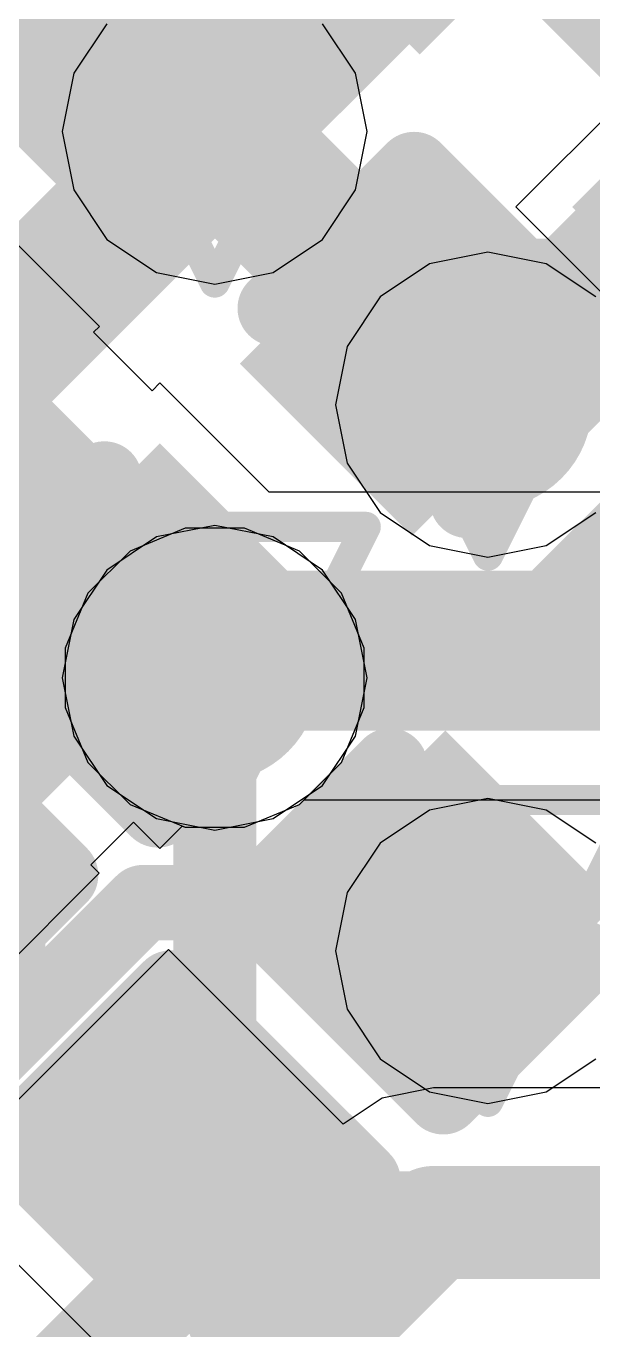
# Model space of a CAD drawing. Header units: inches. Extents: x -6 to 283, y -12 to 154.
# Drawn here: x 51.792 to 52.746, y 9.936 to 12.131 of the extents above; entities that cross this region are included whole.
import ezdxf

# ---------------------------------------------------------------- set-up
doc = ezdxf.new("R2010")
doc.units = ezdxf.units.IN
for name, color, linetype in [('Bottom Layer', 5, 'Continuous'), ('Bottom Overlay', 54, 'Continuous'), ('Bottom Paste', 16, 'Continuous'), ('Bottom Solder', 6, 'Continuous'), ('Drill Drawing', 1, 'Continuous'), ('GND-1', 16, 'Continuous'), ('GND-2', 90, 'Continuous'), ('GND-3', 216, 'Continuous'), ('GND-4', 54, 'Continuous'), ('PWR-1', 156, 'Continuous'), ('PWR-2', 130, 'Continuous'), ('Signal L1', 76, 'Continuous'), ('Signal L2', 6, 'Continuous'), ('Top Layer', 1, 'Continuous'), ('Top Paste', 8, 'Continuous'), ('Top Solder', 216, 'Continuous'), ('Via Holes', 16, 'Continuous')]:
    doc.layers.add(name, color=color, linetype=linetype)

# ---------------------------------------------------------------- blocks, each defined once
blk = doc.blocks.new('BGA_565_15_5_14_4__57')
at = {"layer": 'Top Layer'}
h = blk.add_hatch(color=1, dxfattribs=at)
edge = h.paths.add_edge_path()
edge.add_arc((-0.32500062, -2.9250005), 0.12499848, 0, 360)
h = blk.add_hatch(color=1, dxfattribs=at)
edge = h.paths.add_edge_path()
edge.add_arc((0.32500062, -2.9250005), 0.12499848, 0, 360)
h = blk.add_hatch(color=1, dxfattribs=at)
edge = h.paths.add_edge_path()
edge.add_arc((-0.9749993199999999, -3.5749992), 0.12499848, 0, 360)
h = blk.add_hatch(color=1, dxfattribs=at)
edge = h.paths.add_edge_path()
edge.add_arc((-0.32500062, -3.5749992), 0.12499848, 0, 360)
h = blk.add_hatch(color=1, dxfattribs=at)
edge = h.paths.add_edge_path()
edge.add_arc((-0.9749993199999999, -4.22500044), 0.12499848, 0, 360)
at = {"layer": 'Top Paste'}
h = blk.add_hatch(color=8, dxfattribs=at)
edge = h.paths.add_edge_path()
edge.add_arc((-0.32500062, -2.9250005), 0.12499848, 0, 360)
h = blk.add_hatch(color=8, dxfattribs=at)
edge = h.paths.add_edge_path()
edge.add_arc((0.32500062, -2.9250005), 0.12499848, 0, 360)
h = blk.add_hatch(color=8, dxfattribs=at)
edge = h.paths.add_edge_path()
edge.add_arc((-0.9749993199999999, -3.5749992), 0.12499848, 0, 360)
h = blk.add_hatch(color=8, dxfattribs=at)
edge = h.paths.add_edge_path()
edge.add_arc((-0.32500062, -3.5749992), 0.12499848, 0, 360)
h = blk.add_hatch(color=8, dxfattribs=at)
edge = h.paths.add_edge_path()
edge.add_arc((-0.9749993199999999, -4.22500044), 0.12499848, 0, 360)
at = {"layer": 'Top Solder'}
h = blk.add_hatch(color=216, dxfattribs=at)
edge = h.paths.add_edge_path()
edge.add_arc((-0.32500062, -2.9250005), 0.17499838, 0, 360)
h = blk.add_hatch(color=216, dxfattribs=at)
edge = h.paths.add_edge_path()
edge.add_arc((0.32500062, -2.9250005), 0.17499838, 0, 360)
h = blk.add_hatch(color=216, dxfattribs=at)
edge = h.paths.add_edge_path()
edge.add_arc((-0.9749993199999999, -3.5749992), 0.17499838, 0, 360)
h = blk.add_hatch(color=216, dxfattribs=at)
edge = h.paths.add_edge_path()
edge.add_arc((-0.32500062, -3.5749992), 0.17499838, 0, 360)
h = blk.add_hatch(color=216, dxfattribs=at)
edge = h.paths.add_edge_path()
edge.add_arc((0.32500062, -3.5749992), 0.17499838, 0, 360)
h = blk.add_hatch(color=216, dxfattribs=at)
edge = h.paths.add_edge_path()
edge.add_arc((-0.9749993199999999, -4.22500044), 0.17499838, 0, 360)
h = blk.add_hatch(color=216, dxfattribs=at)
edge = h.paths.add_edge_path()
edge.add_arc((-0.32500062, -4.22500044), 0.17499838, 0, 360)
blk = doc.blocks.new('CAP_0201_B_315')
at = {"layer": 'Bottom Layer'}
for points in [[(-0.44999656, 0.1499997), (-0.14999716, 0.1499997), (-0.14999716, -0.1499997), (-0.44999656, -0.1499997)], [(0.14999716, 0.1499997), (0.44999656, 0.1499997), (0.44999656, -0.1499997), (0.14999716, -0.1499997)]]:
    blk.add_hatch(color=5, dxfattribs=at).paths.add_polyline_path(points)
at = {"layer": 'Bottom Paste'}
for points in [[(-0.44999656, 0.1499997), (-0.14999716, 0.1499997), (-0.14999716, -0.1499997), (-0.44999656, -0.1499997)], [(0.14999716, 0.1499997), (0.44999656, 0.1499997), (0.44999656, -0.1499997), (0.14999716, -0.1499997)]]:
    blk.add_hatch(color=16, dxfattribs=at).paths.add_polyline_path(points)
at = {"layer": 'Bottom Solder'}
for points in [[(-0.50499772, 0.20500086), (-0.094996, 0.20500086), (-0.094996, -0.20500086), (-0.50499772, -0.20500086)], [(0.094996, 0.20500086), (0.50499772, 0.20500086), (0.50499772, -0.20500086), (0.094996, -0.20500086)]]:
    blk.add_hatch(color=6, dxfattribs=at).paths.add_polyline_path(points)
at = {"layer": 'Bottom Overlay'}
for points in [[(-0.2032, 0.2286, 0.127, 0.127, 0), (-0.5334, 0.2286, 0.127, 0.127, 0)], [(-0.5334, -0.2286, 0.127, 0.127, 0), (-0.5334, 0.2286, 0.127, 0.127, 0)], [(0.5334, 0.2286, 0.127, 0.127, 0), (0.2032, 0.2286, 0.127, 0.127, 0)], [(0.5334, -0.2286, 0.127, 0.127, 0), (0.5334, 0.2286, 0.127, 0.127, 0)], [(-0.2032, -0.2286, 0.127, 0.127, 0), (-0.5334, -0.2286, 0.127, 0.127, 0)], [(0.5334, -0.2286, 0.127, 0.127, 0), (0.2032, -0.2286, 0.127, 0.127, 0)]]:
    blk.add_lwpolyline(points, format="xyseb", dxfattribs=at)
for points in [[(-0.5651499999999999, 0.2286, 0.0635, 0.0635, 1), (-0.5016499999999999, 0.2286, 0.0635, 0.0635, 1)], [(-0.5651499999999999, 0.2286, 0.0635, 0.0635, 1), (-0.5016499999999999, 0.2286, 0.0635, 0.0635, 1)], [(-0.23495, 0.2286, 0.0635, 0.0635, 1), (-0.17145, 0.2286, 0.0635, 0.0635, 1)], [(0.17145, 0.2286, 0.0635, 0.0635, 1), (0.23495, 0.2286, 0.0635, 0.0635, 1)], [(0.5016499999999999, 0.2286, 0.0635, 0.0635, 1), (0.5651499999999999, 0.2286, 0.0635, 0.0635, 1)], [(0.5016499999999999, 0.2286, 0.0635, 0.0635, 1), (0.5651499999999999, 0.2286, 0.0635, 0.0635, 1)], [(-0.5651499999999999, -0.2286, 0.0635, 0.0635, 1), (-0.5016499999999999, -0.2286, 0.0635, 0.0635, 1)], [(-0.5651499999999999, -0.2286, 0.0635, 0.0635, 1), (-0.5016499999999999, -0.2286, 0.0635, 0.0635, 1)], [(-0.23495, -0.2286, 0.0635, 0.0635, 1), (-0.17145, -0.2286, 0.0635, 0.0635, 1)], [(0.17145, -0.2286, 0.0635, 0.0635, 1), (0.23495, -0.2286, 0.0635, 0.0635, 1)], [(0.5016499999999999, -0.2286, 0.0635, 0.0635, 1), (0.5651499999999999, -0.2286, 0.0635, 0.0635, 1)], [(0.5016499999999999, -0.2286, 0.0635, 0.0635, 1), (0.5651499999999999, -0.2286, 0.0635, 0.0635, 1)]]:
    blk.add_lwpolyline(points, format="xyseb", close=True, dxfattribs=at)
blk = doc.blocks.new('CAP_0201_B_320')
at = {"layer": 'Bottom Layer'}
for points in [[(-0.44999656, 0.1499997), (-0.14999716, 0.1499997), (-0.14999716, -0.1499997), (-0.44999656, -0.1499997)], [(0.14999716, 0.1499997), (0.44999656, 0.1499997), (0.44999656, -0.1499997), (0.14999716, -0.1499997)]]:
    blk.add_hatch(color=5, dxfattribs=at).paths.add_polyline_path(points)
at = {"layer": 'Bottom Paste'}
for points in [[(-0.44999656, 0.1499997), (-0.14999716, 0.1499997), (-0.14999716, -0.1499997), (-0.44999656, -0.1499997)], [(0.14999716, 0.1499997), (0.44999656, 0.1499997), (0.44999656, -0.1499997), (0.14999716, -0.1499997)]]:
    blk.add_hatch(color=16, dxfattribs=at).paths.add_polyline_path(points)
at = {"layer": 'Bottom Solder'}
for points in [[(-0.50499772, 0.20500086), (-0.094996, 0.20500086), (-0.094996, -0.20500086), (-0.50499772, -0.20500086)], [(0.094996, 0.20500086), (0.50499772, 0.20500086), (0.50499772, -0.20500086), (0.094996, -0.20500086)]]:
    blk.add_hatch(color=6, dxfattribs=at).paths.add_polyline_path(points)
at = {"layer": 'Bottom Overlay'}
for points in [[(-0.2032, 0.2286, 0.127, 0.127, 0), (-0.5334, 0.2286, 0.127, 0.127, 0)], [(-0.5334, 0.2286, 0.127, 0.127, 0), (-0.5334, -0.2286, 0.127, 0.127, 0)], [(0.5334, 0.2286, 0.127, 0.127, 0), (0.2032, 0.2286, 0.127, 0.127, 0)], [(0.5334, 0.2286, 0.127, 0.127, 0), (0.5334, -0.2286, 0.127, 0.127, 0)], [(-0.2032, -0.2286, 0.127, 0.127, 0), (-0.5334, -0.2286, 0.127, 0.127, 0)], [(0.5334, -0.2286, 0.127, 0.127, 0), (0.2032, -0.2286, 0.127, 0.127, 0)]]:
    blk.add_lwpolyline(points, format="xyseb", dxfattribs=at)
for points in [[(-0.5651499999999999, 0.2286, 0.0635, 0.0635, 1), (-0.5016499999999999, 0.2286, 0.0635, 0.0635, 1)], [(-0.5651499999999999, 0.2286, 0.0635, 0.0635, 1), (-0.5016499999999999, 0.2286, 0.0635, 0.0635, 1)], [(-0.23495, 0.2286, 0.0635, 0.0635, 1), (-0.17145, 0.2286, 0.0635, 0.0635, 1)], [(0.17145, 0.2286, 0.0635, 0.0635, 1), (0.23495, 0.2286, 0.0635, 0.0635, 1)], [(0.5016499999999999, 0.2286, 0.0635, 0.0635, 1), (0.5651499999999999, 0.2286, 0.0635, 0.0635, 1)], [(0.5016499999999999, 0.2286, 0.0635, 0.0635, 1), (0.5651499999999999, 0.2286, 0.0635, 0.0635, 1)], [(-0.5651499999999999, -0.2286, 0.0635, 0.0635, 1), (-0.5016499999999999, -0.2286, 0.0635, 0.0635, 1)], [(-0.5651499999999999, -0.2286, 0.0635, 0.0635, 1), (-0.5016499999999999, -0.2286, 0.0635, 0.0635, 1)], [(-0.23495, -0.2286, 0.0635, 0.0635, 1), (-0.17145, -0.2286, 0.0635, 0.0635, 1)], [(0.17145, -0.2286, 0.0635, 0.0635, 1), (0.23495, -0.2286, 0.0635, 0.0635, 1)], [(0.5016499999999999, -0.2286, 0.0635, 0.0635, 1), (0.5651499999999999, -0.2286, 0.0635, 0.0635, 1)], [(0.5016499999999999, -0.2286, 0.0635, 0.0635, 1), (0.5651499999999999, -0.2286, 0.0635, 0.0635, 1)]]:
    blk.add_lwpolyline(points, format="xyseb", close=True, dxfattribs=at)
blk = doc.blocks.new('CAP_0201_B_321')
at = {"layer": 'Bottom Layer'}
for points in [[(-0.44999656, 0.1499997), (-0.14999716, 0.1499997), (-0.14999716, -0.1499997), (-0.44999656, -0.1499997)], [(0.14999716, 0.1499997), (0.44999656, 0.1499997), (0.44999656, -0.1499997), (0.14999716, -0.1499997)]]:
    blk.add_hatch(color=5, dxfattribs=at).paths.add_polyline_path(points)
at = {"layer": 'Bottom Paste'}
for points in [[(-0.44999656, 0.1499997), (-0.14999716, 0.1499997), (-0.14999716, -0.1499997), (-0.44999656, -0.1499997)], [(0.14999716, 0.1499997), (0.44999656, 0.1499997), (0.44999656, -0.1499997), (0.14999716, -0.1499997)]]:
    blk.add_hatch(color=16, dxfattribs=at).paths.add_polyline_path(points)
at = {"layer": 'Bottom Solder'}
for points in [[(-0.50499772, 0.20500086), (-0.094996, 0.20500086), (-0.094996, -0.20500086), (-0.50499772, -0.20500086)], [(0.094996, 0.20500086), (0.50499772, 0.20500086), (0.50499772, -0.20500086), (0.094996, -0.20500086)]]:
    blk.add_hatch(color=6, dxfattribs=at).paths.add_polyline_path(points)
at = {"layer": 'Bottom Overlay'}
for points in [[(-0.2032, 0.2286, 0.127, 0.127, 0), (-0.5334, 0.2286, 0.127, 0.127, 0)], [(-0.5334, -0.2286, 0.127, 0.127, 0), (-0.5334, 0.2286, 0.127, 0.127, 0)], [(0.5334, 0.2286, 0.127, 0.127, 0), (0.2032, 0.2286, 0.127, 0.127, 0)], [(0.5334, -0.2286, 0.127, 0.127, 0), (0.5334, 0.2286, 0.127, 0.127, 0)], [(-0.2032, -0.2286, 0.127, 0.127, 0), (-0.5334, -0.2286, 0.127, 0.127, 0)], [(0.5334, -0.2286, 0.127, 0.127, 0), (0.2032, -0.2286, 0.127, 0.127, 0)]]:
    blk.add_lwpolyline(points, format="xyseb", dxfattribs=at)
for points in [[(-0.5651499999999999, 0.2286, 0.0635, 0.0635, 1), (-0.5016499999999999, 0.2286, 0.0635, 0.0635, 1)], [(-0.5651499999999999, 0.2286, 0.0635, 0.0635, 1), (-0.5016499999999999, 0.2286, 0.0635, 0.0635, 1)], [(-0.23495, 0.2286, 0.0635, 0.0635, 1), (-0.17145, 0.2286, 0.0635, 0.0635, 1)], [(0.17145, 0.2286, 0.0635, 0.0635, 1), (0.23495, 0.2286, 0.0635, 0.0635, 1)], [(0.5016499999999999, 0.2286, 0.0635, 0.0635, 1), (0.5651499999999999, 0.2286, 0.0635, 0.0635, 1)], [(0.5016499999999999, 0.2286, 0.0635, 0.0635, 1), (0.5651499999999999, 0.2286, 0.0635, 0.0635, 1)], [(-0.5651499999999999, -0.2286, 0.0635, 0.0635, 1), (-0.5016499999999999, -0.2286, 0.0635, 0.0635, 1)], [(-0.5651499999999999, -0.2286, 0.0635, 0.0635, 1), (-0.5016499999999999, -0.2286, 0.0635, 0.0635, 1)], [(-0.23495, -0.2286, 0.0635, 0.0635, 1), (-0.17145, -0.2286, 0.0635, 0.0635, 1)], [(0.17145, -0.2286, 0.0635, 0.0635, 1), (0.23495, -0.2286, 0.0635, 0.0635, 1)], [(0.5016499999999999, -0.2286, 0.0635, 0.0635, 1), (0.5651499999999999, -0.2286, 0.0635, 0.0635, 1)], [(0.5016499999999999, -0.2286, 0.0635, 0.0635, 1), (0.5651499999999999, -0.2286, 0.0635, 0.0635, 1)]]:
    blk.add_lwpolyline(points, format="xyseb", close=True, dxfattribs=at)
blk = doc.blocks.new('CAP_0201_B_326')
at = {"layer": 'Bottom Layer'}
for points in [[(-0.44999656, 0.1499997), (-0.14999716, 0.1499997), (-0.14999716, -0.1499997), (-0.44999656, -0.1499997)], [(0.14999716, 0.1499997), (0.44999656, 0.1499997), (0.44999656, -0.1499997), (0.14999716, -0.1499997)]]:
    blk.add_hatch(color=5, dxfattribs=at).paths.add_polyline_path(points)
at = {"layer": 'Bottom Paste'}
for points in [[(-0.44999656, 0.1499997), (-0.14999716, 0.1499997), (-0.14999716, -0.1499997), (-0.44999656, -0.1499997)], [(0.14999716, 0.1499997), (0.44999656, 0.1499997), (0.44999656, -0.1499997), (0.14999716, -0.1499997)]]:
    blk.add_hatch(color=16, dxfattribs=at).paths.add_polyline_path(points)
at = {"layer": 'Bottom Solder'}
for points in [[(-0.50499772, 0.20500086), (-0.094996, 0.20500086), (-0.094996, -0.20500086), (-0.50499772, -0.20500086)], [(0.094996, 0.20500086), (0.50499772, 0.20500086), (0.50499772, -0.20500086), (0.094996, -0.20500086)]]:
    blk.add_hatch(color=6, dxfattribs=at).paths.add_polyline_path(points)
at = {"layer": 'Bottom Overlay'}
for points in [[(-0.5334, 0.2286, 0.127, 0.127, 0), (-0.2032, 0.2286, 0.127, 0.127, 0)], [(-0.5334, 0.2286, 0.127, 0.127, 0), (-0.5334, -0.2286, 0.127, 0.127, 0)], [(0.2032, 0.2286, 0.127, 0.127, 0), (0.5334, 0.2286, 0.127, 0.127, 0)], [(0.5334, 0.2286, 0.127, 0.127, 0), (0.5334, -0.2286, 0.127, 0.127, 0)], [(-0.5334, -0.2286, 0.127, 0.127, 0), (-0.2032, -0.2286, 0.127, 0.127, 0)], [(0.2032, -0.2286, 0.127, 0.127, 0), (0.5334, -0.2286, 0.127, 0.127, 0)]]:
    blk.add_lwpolyline(points, format="xyseb", dxfattribs=at)
for points in [[(-0.5651499999999999, 0.2286, 0.0635, 0.0635, 1), (-0.5016499999999999, 0.2286, 0.0635, 0.0635, 1)], [(-0.5651499999999999, 0.2286, 0.0635, 0.0635, 1), (-0.5016499999999999, 0.2286, 0.0635, 0.0635, 1)], [(-0.23495, 0.2286, 0.0635, 0.0635, 1), (-0.17145, 0.2286, 0.0635, 0.0635, 1)], [(0.17145, 0.2286, 0.0635, 0.0635, 1), (0.23495, 0.2286, 0.0635, 0.0635, 1)], [(0.5016499999999999, 0.2286, 0.0635, 0.0635, 1), (0.5651499999999999, 0.2286, 0.0635, 0.0635, 1)], [(0.5016499999999999, 0.2286, 0.0635, 0.0635, 1), (0.5651499999999999, 0.2286, 0.0635, 0.0635, 1)], [(-0.5651499999999999, -0.2286, 0.0635, 0.0635, 1), (-0.5016499999999999, -0.2286, 0.0635, 0.0635, 1)], [(-0.5651499999999999, -0.2286, 0.0635, 0.0635, 1), (-0.5016499999999999, -0.2286, 0.0635, 0.0635, 1)], [(-0.23495, -0.2286, 0.0635, 0.0635, 1), (-0.17145, -0.2286, 0.0635, 0.0635, 1)], [(0.17145, -0.2286, 0.0635, 0.0635, 1), (0.23495, -0.2286, 0.0635, 0.0635, 1)], [(0.5016499999999999, -0.2286, 0.0635, 0.0635, 1), (0.5651499999999999, -0.2286, 0.0635, 0.0635, 1)], [(0.5016499999999999, -0.2286, 0.0635, 0.0635, 1), (0.5651499999999999, -0.2286, 0.0635, 0.0635, 1)]]:
    blk.add_lwpolyline(points, format="xyseb", close=True, dxfattribs=at)
blk = doc.blocks.new('CAP_0201_B_329')
at = {"layer": 'Bottom Layer'}
for points in [[(-0.44999656, 0.1499997), (-0.14999716, 0.1499997), (-0.14999716, -0.1499997), (-0.44999656, -0.1499997)], [(0.14999716, 0.1499997), (0.44999656, 0.1499997), (0.44999656, -0.1499997), (0.14999716, -0.1499997)]]:
    blk.add_hatch(color=5, dxfattribs=at).paths.add_polyline_path(points)
at = {"layer": 'Bottom Paste'}
for points in [[(-0.44999656, 0.1499997), (-0.14999716, 0.1499997), (-0.14999716, -0.1499997), (-0.44999656, -0.1499997)], [(0.14999716, 0.1499997), (0.44999656, 0.1499997), (0.44999656, -0.1499997), (0.14999716, -0.1499997)]]:
    blk.add_hatch(color=16, dxfattribs=at).paths.add_polyline_path(points)
at = {"layer": 'Bottom Solder'}
for points in [[(-0.50499772, 0.20500086), (-0.094996, 0.20500086), (-0.094996, -0.20500086), (-0.50499772, -0.20500086)], [(0.094996, 0.20500086), (0.50499772, 0.20500086), (0.50499772, -0.20500086), (0.094996, -0.20500086)]]:
    blk.add_hatch(color=6, dxfattribs=at).paths.add_polyline_path(points)
at = {"layer": 'Bottom Overlay'}
for points in [[(-0.5334, 0.2286, 0.127, 0.127, 0), (-0.2032, 0.2286, 0.127, 0.127, 0)], [(-0.5334, 0.2286, 0.127, 0.127, 0), (-0.5334, -0.2286, 0.127, 0.127, 0)], [(0.2032, 0.2286, 0.127, 0.127, 0), (0.5334, 0.2286, 0.127, 0.127, 0)], [(0.5334, 0.2286, 0.127, 0.127, 0), (0.5334, -0.2286, 0.127, 0.127, 0)], [(-0.5334, -0.2286, 0.127, 0.127, 0), (-0.2032, -0.2286, 0.127, 0.127, 0)], [(0.2032, -0.2286, 0.127, 0.127, 0), (0.5334, -0.2286, 0.127, 0.127, 0)]]:
    blk.add_lwpolyline(points, format="xyseb", dxfattribs=at)
for points in [[(-0.5651499999999999, 0.2286, 0.0635, 0.0635, 1), (-0.5016499999999999, 0.2286, 0.0635, 0.0635, 1)], [(-0.5651499999999999, 0.2286, 0.0635, 0.0635, 1), (-0.5016499999999999, 0.2286, 0.0635, 0.0635, 1)], [(-0.23495, 0.2286, 0.0635, 0.0635, 1), (-0.17145, 0.2286, 0.0635, 0.0635, 1)], [(0.17145, 0.2286, 0.0635, 0.0635, 1), (0.23495, 0.2286, 0.0635, 0.0635, 1)], [(0.5016499999999999, 0.2286, 0.0635, 0.0635, 1), (0.5651499999999999, 0.2286, 0.0635, 0.0635, 1)], [(0.5016499999999999, 0.2286, 0.0635, 0.0635, 1), (0.5651499999999999, 0.2286, 0.0635, 0.0635, 1)], [(-0.5651499999999999, -0.2286, 0.0635, 0.0635, 1), (-0.5016499999999999, -0.2286, 0.0635, 0.0635, 1)], [(-0.5651499999999999, -0.2286, 0.0635, 0.0635, 1), (-0.5016499999999999, -0.2286, 0.0635, 0.0635, 1)], [(-0.23495, -0.2286, 0.0635, 0.0635, 1), (-0.17145, -0.2286, 0.0635, 0.0635, 1)], [(0.17145, -0.2286, 0.0635, 0.0635, 1), (0.23495, -0.2286, 0.0635, 0.0635, 1)], [(0.5016499999999999, -0.2286, 0.0635, 0.0635, 1), (0.5651499999999999, -0.2286, 0.0635, 0.0635, 1)], [(0.5016499999999999, -0.2286, 0.0635, 0.0635, 1), (0.5651499999999999, -0.2286, 0.0635, 0.0635, 1)]]:
    blk.add_lwpolyline(points, format="xyseb", close=True, dxfattribs=at)
blk = doc.blocks.new('CAP_0201_B_340')
at = {"layer": 'Bottom Layer'}
for points in [[(-0.44999656, 0.1499997), (-0.14999716, 0.1499997), (-0.14999716, -0.1499997), (-0.44999656, -0.1499997)], [(0.14999716, 0.1499997), (0.44999656, 0.1499997), (0.44999656, -0.1499997), (0.14999716, -0.1499997)]]:
    blk.add_hatch(color=5, dxfattribs=at).paths.add_polyline_path(points)
at = {"layer": 'Bottom Paste'}
for points in [[(-0.44999656, 0.1499997), (-0.14999716, 0.1499997), (-0.14999716, -0.1499997), (-0.44999656, -0.1499997)], [(0.14999716, 0.1499997), (0.44999656, 0.1499997), (0.44999656, -0.1499997), (0.14999716, -0.1499997)]]:
    blk.add_hatch(color=16, dxfattribs=at).paths.add_polyline_path(points)
at = {"layer": 'Bottom Solder'}
for points in [[(-0.50499772, 0.20500086), (-0.094996, 0.20500086), (-0.094996, -0.20500086), (-0.50499772, -0.20500086)], [(0.094996, 0.20500086), (0.50499772, 0.20500086), (0.50499772, -0.20500086), (0.094996, -0.20500086)]]:
    blk.add_hatch(color=6, dxfattribs=at).paths.add_polyline_path(points)
at = {"layer": 'Bottom Overlay'}
for points in [[(-0.2032, 0.2286, 0.127, 0.127, 0), (-0.5334, 0.2286, 0.127, 0.127, 0)], [(-0.5334, -0.2286, 0.127, 0.127, 0), (-0.5334, 0.2286, 0.127, 0.127, 0)], [(0.5334, 0.2286, 0.127, 0.127, 0), (0.2032, 0.2286, 0.127, 0.127, 0)], [(0.5334, -0.2286, 0.127, 0.127, 0), (0.5334, 0.2286, 0.127, 0.127, 0)], [(-0.2032, -0.2286, 0.127, 0.127, 0), (-0.5334, -0.2286, 0.127, 0.127, 0)], [(0.5334, -0.2286, 0.127, 0.127, 0), (0.2032, -0.2286, 0.127, 0.127, 0)]]:
    blk.add_lwpolyline(points, format="xyseb", dxfattribs=at)
for points in [[(-0.5651499999999999, 0.2286, 0.0635, 0.0635, 1), (-0.5016499999999999, 0.2286, 0.0635, 0.0635, 1)], [(-0.5651499999999999, 0.2286, 0.0635, 0.0635, 1), (-0.5016499999999999, 0.2286, 0.0635, 0.0635, 1)], [(-0.23495, 0.2286, 0.0635, 0.0635, 1), (-0.17145, 0.2286, 0.0635, 0.0635, 1)], [(0.17145, 0.2286, 0.0635, 0.0635, 1), (0.23495, 0.2286, 0.0635, 0.0635, 1)], [(0.5016499999999999, 0.2286, 0.0635, 0.0635, 1), (0.5651499999999999, 0.2286, 0.0635, 0.0635, 1)], [(0.5016499999999999, 0.2286, 0.0635, 0.0635, 1), (0.5651499999999999, 0.2286, 0.0635, 0.0635, 1)], [(-0.5651499999999999, -0.2286, 0.0635, 0.0635, 1), (-0.5016499999999999, -0.2286, 0.0635, 0.0635, 1)], [(-0.5651499999999999, -0.2286, 0.0635, 0.0635, 1), (-0.5016499999999999, -0.2286, 0.0635, 0.0635, 1)], [(-0.23495, -0.2286, 0.0635, 0.0635, 1), (-0.17145, -0.2286, 0.0635, 0.0635, 1)], [(0.17145, -0.2286, 0.0635, 0.0635, 1), (0.23495, -0.2286, 0.0635, 0.0635, 1)], [(0.5016499999999999, -0.2286, 0.0635, 0.0635, 1), (0.5651499999999999, -0.2286, 0.0635, 0.0635, 1)], [(0.5016499999999999, -0.2286, 0.0635, 0.0635, 1), (0.5651499999999999, -0.2286, 0.0635, 0.0635, 1)]]:
    blk.add_lwpolyline(points, format="xyseb", close=True, dxfattribs=at)
blk = doc.blocks.new('C___0402_B_392')
at = {"layer": 'Bottom Layer'}
for points in [[(-0.2413, 0.3175), (-0.2412999999999999, -0.3175), (-0.6985, -0.3175), (-0.6985, 0.3175)], [(0.6985, 0.3175), (0.6985, -0.3175), (0.2413, -0.3175), (0.2412999999999999, 0.3175)]]:
    blk.add_hatch(color=5, dxfattribs=at).paths.add_polyline_path(points)
at = {"layer": 'Bottom Paste'}
for points in [[(-0.2413, 0.3175), (-0.2412999999999999, -0.3175), (-0.6985, -0.3175), (-0.6985, 0.3175)], [(0.6985, 0.3175), (0.6985, -0.3175), (0.2413, -0.3175), (0.2412999999999999, 0.3175)]]:
    blk.add_hatch(color=16, dxfattribs=at).paths.add_polyline_path(points)
at = {"layer": 'Bottom Solder'}
for points in [[(-0.18130012, 0.37749988), (-0.18130012, -0.37749988), (-0.7584998799999999, -0.37749988), (-0.7584998799999999, 0.37749988)], [(0.7584998799999999, 0.37749988), (0.7584998799999999, -0.37749988), (0.18130012, -0.37749988), (0.18130012, 0.37749988)]]:
    blk.add_hatch(color=6, dxfattribs=at).paths.add_polyline_path(points)
at = {"layer": 'Bottom Overlay'}
for points in [[(-0.7874, -0.4064, 0.127, 0.127, 0), (-0.7874, 0.4064, 0.127, 0.127, 0)], [(-0.7874, 0.4064, 0.127, 0.127, 0), (-0.2794, 0.4064, 0.127, 0.127, 0)], [(0.2794, 0.4064, 0.127, 0.127, 0), (0.7874, 0.4064, 0.127, 0.127, 0)], [(0.7874, -0.4064, 0.127, 0.127, 0), (0.7874, 0.4064, 0.127, 0.127, 0)], [(-0.7874, -0.4064, 0.127, 0.127, 0), (-0.2794, -0.4064, 0.127, 0.127, 0)], [(0.2794, -0.4064, 0.127, 0.127, 0), (0.7874, -0.4064, 0.127, 0.127, 0)]]:
    blk.add_lwpolyline(points, format="xyseb", dxfattribs=at)
for points in [[(-0.8191499999999999, 0.4064, 0.0635, 0.0635, 1), (-0.7556499999999999, 0.4064, 0.0635, 0.0635, 1)], [(-0.8191499999999999, 0.4064, 0.0635, 0.0635, 1), (-0.7556499999999999, 0.4064, 0.0635, 0.0635, 1)], [(-0.31115, 0.4064, 0.0635, 0.0635, 1), (-0.24765, 0.4064, 0.0635, 0.0635, 1)], [(0.24765, 0.4064, 0.0635, 0.0635, 1), (0.31115, 0.4064, 0.0635, 0.0635, 1)], [(0.7556499999999999, 0.4064, 0.0635, 0.0635, 1), (0.8191499999999999, 0.4064, 0.0635, 0.0635, 1)], [(0.7556499999999999, 0.4064, 0.0635, 0.0635, 1), (0.8191499999999999, 0.4064, 0.0635, 0.0635, 1)], [(-0.8191499999999999, -0.4064, 0.0635, 0.0635, 1), (-0.7556499999999999, -0.4064, 0.0635, 0.0635, 1)], [(-0.8191499999999999, -0.4064, 0.0635, 0.0635, 1), (-0.7556499999999999, -0.4064, 0.0635, 0.0635, 1)], [(-0.31115, -0.4064, 0.0635, 0.0635, 1), (-0.24765, -0.4064, 0.0635, 0.0635, 1)], [(0.24765, -0.4064, 0.0635, 0.0635, 1), (0.31115, -0.4064, 0.0635, 0.0635, 1)], [(0.7556499999999999, -0.4064, 0.0635, 0.0635, 1), (0.8191499999999999, -0.4064, 0.0635, 0.0635, 1)], [(0.7556499999999999, -0.4064, 0.0635, 0.0635, 1), (0.8191499999999999, -0.4064, 0.0635, 0.0635, 1)]]:
    blk.add_lwpolyline(points, format="xyseb", close=True, dxfattribs=at)

msp = doc.modelspace()

# ---------------------------------------------------------------- hatches: boundary and pattern name
at = {"layer": 'Bottom Layer'}
h = msp.add_hatch(color=5, dxfattribs=at)
edge = h.paths.add_edge_path()
edge.add_arc((52.10971289999999, 11.95294028), 0.1499997, 0, 360)
h = msp.add_hatch(color=5, dxfattribs=at)
edge = h.paths.add_edge_path()
edge.add_arc((52.56933098, 11.4933222), 0.1499997, 0, 360)
h = msp.add_hatch(color=5, dxfattribs=at)
edge = h.paths.add_edge_path()
edge.add_arc((52.10971036, 11.03370158), 0.1499997, 0, 360)
h = msp.add_hatch(color=5, dxfattribs=at)
edge = h.paths.add_edge_path()
edge.add_arc((52.56933098, 10.57408096), 0.1499997, 0, 360)
at = {"layer": 'GND-1'}
h = msp.add_hatch(color=16, dxfattribs=at)
edge = h.paths.add_edge_path()
edge.add_arc((52.10971289999999, 11.95294028), 0.1499997, 0, 360)
h = msp.add_hatch(color=16, dxfattribs=at)
edge = h.paths.add_edge_path()
edge.add_arc((52.56933098, 11.4933222), 0.1499997, 0, 360)
h = msp.add_hatch(color=16, dxfattribs=at)
edge = h.paths.add_edge_path()
edge.add_arc((52.10971036, 11.03370158), 0.1499997, 0, 360)
h = msp.add_hatch(color=16, dxfattribs=at)
edge = h.paths.add_edge_path()
edge.add_arc((52.56933098, 10.57408096), 0.1499997, 0, 360)
at = {"layer": 'GND-2'}
h = msp.add_hatch(color=90, dxfattribs=at)
edge = h.paths.add_edge_path()
edge.add_arc((52.10971289999999, 11.95294028), 0.1499997, 0, 360)
h = msp.add_hatch(color=90, dxfattribs=at)
edge = h.paths.add_edge_path()
edge.add_arc((52.56933098, 11.4933222), 0.1499997, 0, 360)
h = msp.add_hatch(color=90, dxfattribs=at)
edge = h.paths.add_edge_path()
edge.add_arc((52.10971036, 11.03370158), 0.1499997, 0, 360)
h = msp.add_hatch(color=90, dxfattribs=at)
edge = h.paths.add_edge_path()
edge.add_arc((52.56933098, 10.57408096), 0.1499997, 0, 360)
at = {"layer": 'GND-3'}
h = msp.add_hatch(color=216, dxfattribs=at)
edge = h.paths.add_edge_path()
edge.add_arc((52.10971289999999, 11.95294028), 0.1499997, 0, 360)
h = msp.add_hatch(color=216, dxfattribs=at)
edge = h.paths.add_edge_path()
edge.add_arc((52.56933098, 11.4933222), 0.1499997, 0, 360)
h = msp.add_hatch(color=216, dxfattribs=at)
edge = h.paths.add_edge_path()
edge.add_arc((52.10971036, 11.03370158), 0.1499997, 0, 360)
h = msp.add_hatch(color=216, dxfattribs=at)
edge = h.paths.add_edge_path()
edge.add_arc((52.56933098, 10.57408096), 0.1499997, 0, 360)
at = {"layer": 'GND-4'}
h = msp.add_hatch(color=54, dxfattribs=at)
edge = h.paths.add_edge_path()
edge.add_arc((52.10971289999999, 11.95294028), 0.1499997, 0, 360)
h = msp.add_hatch(color=54, dxfattribs=at)
edge = h.paths.add_edge_path()
edge.add_arc((52.56933098, 11.4933222), 0.1499997, 0, 360)
h = msp.add_hatch(color=54, dxfattribs=at)
edge = h.paths.add_edge_path()
edge.add_arc((52.10971036, 11.03370158), 0.1499997, 0, 360)
h = msp.add_hatch(color=54, dxfattribs=at)
edge = h.paths.add_edge_path()
edge.add_arc((52.56933098, 10.57408096), 0.1499997, 0, 360)
at = {"layer": 'PWR-1'}
h = msp.add_hatch(color=156, dxfattribs=at)
edge = h.paths.add_edge_path()
edge.add_arc((52.10971289999999, 11.95294028), 0.1499997, 0, 360)
h = msp.add_hatch(color=156, dxfattribs=at)
edge = h.paths.add_edge_path()
edge.add_arc((52.56933098, 11.4933222), 0.1499997, 0, 360)
h = msp.add_hatch(color=156, dxfattribs=at)
edge = h.paths.add_edge_path()
edge.add_arc((52.10971036, 11.03370158), 0.1499997, 0, 360)
h = msp.add_hatch(color=156, dxfattribs=at)
edge = h.paths.add_edge_path()
edge.add_arc((52.56933098, 10.57408096), 0.1499997, 0, 360)
at = {"layer": 'PWR-2'}
h = msp.add_hatch(color=130, dxfattribs=at)
edge = h.paths.add_edge_path()
edge.add_arc((52.10971289999999, 11.95294028), 0.1499997, 0, 360)
h = msp.add_hatch(color=130, dxfattribs=at)
edge = h.paths.add_edge_path()
edge.add_arc((52.56933098, 11.4933222), 0.1499997, 0, 360)
h = msp.add_hatch(color=130, dxfattribs=at)
edge = h.paths.add_edge_path()
edge.add_arc((52.10971036, 11.03370158), 0.1499997, 0, 360)
h = msp.add_hatch(color=130, dxfattribs=at)
edge = h.paths.add_edge_path()
edge.add_arc((52.56933098, 10.57408096), 0.1499997, 0, 360)
at = {"layer": 'Signal L1'}
h = msp.add_hatch(color=76, dxfattribs=at)
edge = h.paths.add_edge_path()
edge.add_arc((52.10971289999999, 11.95294028), 0.1499997, 0, 360)
h = msp.add_hatch(color=76, dxfattribs=at)
edge = h.paths.add_edge_path()
edge.add_arc((52.56933098, 11.4933222), 0.1499997, 0, 360)
h = msp.add_hatch(color=76, dxfattribs=at)
edge = h.paths.add_edge_path()
edge.add_arc((52.10971036, 11.03370158), 0.1499997, 0, 360)
h = msp.add_hatch(color=76, dxfattribs=at)
edge = h.paths.add_edge_path()
edge.add_arc((52.56933098, 10.57408096), 0.1499997, 0, 360)
at = {"layer": 'Signal L2'}
h = msp.add_hatch(color=6, dxfattribs=at)
edge = h.paths.add_edge_path()
edge.add_arc((52.10971289999999, 11.95294028), 0.1499997, 0, 360)
h = msp.add_hatch(color=6, dxfattribs=at)
edge = h.paths.add_edge_path()
edge.add_arc((52.56933098, 11.4933222), 0.1499997, 0, 360)
h = msp.add_hatch(color=6, dxfattribs=at)
edge = h.paths.add_edge_path()
edge.add_arc((52.10971036, 11.03370158), 0.1499997, 0, 360)
h = msp.add_hatch(color=6, dxfattribs=at)
edge = h.paths.add_edge_path()
edge.add_arc((52.56933098, 10.57408096), 0.1499997, 0, 360)
at = {"layer": 'Top Layer'}
h = msp.add_hatch(color=1, dxfattribs=at)
edge = h.paths.add_edge_path()
edge.add_arc((52.10971289999999, 11.95294028), 0.1499997, 0, 360)
h = msp.add_hatch(color=1, dxfattribs=at)
edge = h.paths.add_edge_path()
edge.add_arc((52.56933098, 11.4933222), 0.1499997, 0, 360)
h = msp.add_hatch(color=1, dxfattribs=at)
edge = h.paths.add_edge_path()
edge.add_arc((52.10971036, 11.03370158), 0.1499997, 0, 360)
h = msp.add_hatch(color=1, dxfattribs=at)
edge = h.paths.add_edge_path()
edge.add_arc((52.56933098, 10.57408096), 0.1499997, 0, 360)
at = {"layer": 'Via Holes'}
h = msp.add_hatch(color=7, dxfattribs=at)
edge = h.paths.add_edge_path()
edge.add_arc((52.10971289999999, 11.95294028), 0.07499858, 0, 360)
h = msp.add_hatch(color=7, dxfattribs=at)
edge = h.paths.add_edge_path()
edge.add_arc((52.56933098, 11.4933222), 0.07499858, 0, 360)
h = msp.add_hatch(color=7, dxfattribs=at)
edge = h.paths.add_edge_path()
edge.add_arc((52.10971036, 11.03370158), 0.07499858, 0, 360)
h = msp.add_hatch(color=7, dxfattribs=at)
edge = h.paths.add_edge_path()
edge.add_arc((52.56933098, 10.57408096), 0.07499858, 0, 360)

# ---------------------------------------------------------------- linework, layer by layer
at = {"layer": 'Bottom Layer'}
for p, q in [((53.24475253999999, 12.45475284), (52.61613302, 11.82613332)), ((51.91574326, 11.62496278), (51.52400668, 12.01669936)), ((52.61613302, 11.82613332), (52.87089248, 11.57137386)), ((51.90601505999999, 11.61523458), (51.91574326, 11.62496278)), ((52.00433846, 11.51691118), (51.90601505999999, 11.61523458)), ((52.01731278, 11.5298855), (52.00433846, 11.51691118)), ((52.20118083999999, 11.34601744), (52.01731278, 11.5298855)), ((52.79652889999999, 11.34601744), (52.20118083999999, 11.34601744)), ((52.15975598, 10.78210188), (52.25222976, 10.82040508)), ((52.25222976, 10.82040508), (52.2598904, 10.82806572)), ((52.2598904, 10.82806572), (52.78157845999999, 10.82806572)), ((51.90132113999999, 10.71890922), (51.97306852, 10.7906566)), ((51.97306852, 10.7906566), (52.01731278, 10.74641234)), ((52.01731278, 10.74641234), (52.05495303999999, 10.7840526)), ((52.05495303999999, 10.7840526), (52.05966474, 10.78210188)), ((52.05966474, 10.78210188), (52.15975598, 10.78210188)), ((51.91538766, 10.7048427), (51.90132113999999, 10.71890922)), ((51.52365107999999, 10.31310612), (51.91538766, 10.7048427)), ((52.03208796, 10.57660064), (51.64035137999999, 10.18486406)), ((52.32594563999999, 10.28274296), (52.03208796, 10.57660064)), ((52.4778097, 10.34352262), (52.39109155999999, 10.32627348)), ((52.89891884, 10.34352262), (52.4778097, 10.34352262)), ((52.39109155999999, 10.32627348), (52.32594563999999, 10.28274296)), ((51.64035137999999, 10.18486406), (51.93281967999999, 9.89239576))]:
    msp.add_line(p, q, dxfattribs=at)
for points in [[(51.53003918, 11.62496278, 0.254, 0.254, 0), (52.00081802, 11.15418394, 0.254, 0.254, 0)], [(51.98478299999999, 11.13814892, 0.254, 0.254, 0), (52.00081802, 11.15418394, 0.254, 0.254, 0)], [(51.92827562, 11.08164154, 0.254, 0.254, 0), (51.98478299999999, 11.13814892, 0.254, 0.254, 0)], [(51.98478299999999, 11.13814892, 0.254, 0.254, 0), (52.01731278, 11.10561914, 0.254, 0.254, 0)], [(52.01731278, 11.08704158, 0.254, 0.254, 0), (52.92363558, 11.08704158, 0.254, 0.254, 0)], [(51.52365107999999, 10.70748684, 0.254, 0.254, 0), (51.89780578, 11.08164154, 0.254, 0.254, 0)], [(51.89780578, 11.08164154, 0.254, 0.254, 0), (51.92827562, 11.08164154, 0.254, 0.254, 0)], [(52.44207444, 10.65530508, 0.127, 0.127, 0), (52.46887397999999, 10.68210462, 0.127, 0.127, 0)], [(51.60782668, 10.27403076, 0.127, 0.127, 0), (51.989101, 10.65530508, 0.127, 0.127, 0)], [(51.989101, 10.65530508, 0.127, 0.127, 0), (52.44207444, 10.65530508, 0.127, 0.127, 0)], [(52.00631204, 10.16416814, 0.1778, 0.1778, 0), (52.03171204, 10.13876814, 0.1778, 0.1778, 0)], [(52.04949204, 10.16162814, 0.1778, 0.1778, 0), (52.28346414, 9.9276535, 0.1778, 0.1778, 0)], [(51.65195155999999, 9.29106092, 0.1905, 0.1905, 0), (52.4778097, 10.11691906, 0.1905, 0.1905, 0)], [(52.4778097, 10.11691906, 0.1905, 0.1905, 0), (53.02649288, 10.11691906, 0.1905, 0.1905, 0)]]:
    msp.add_lwpolyline(points, format="xyseb", dxfattribs=at)
for points in [[(51.93731802, 11.15418394, 0.127, 0.127, 1), (52.06431801999999, 11.15418394, 0.127, 0.127, 1)], [(51.93731802, 11.15418394, 0.127, 0.127, 1), (52.06431801999999, 11.15418394, 0.127, 0.127, 1)], [(51.921283, 11.13814892, 0.127, 0.127, 1), (52.048283, 11.13814892, 0.127, 0.127, 1)], [(51.921283, 11.13814892, 0.127, 0.127, 1), (52.048283, 11.13814892, 0.127, 0.127, 1)], [(51.921283, 11.13814892, 0.127, 0.127, 1), (52.048283, 11.13814892, 0.127, 0.127, 1)], [(51.95381278, 11.10561914, 0.127, 0.127, 1), (52.08081278, 11.10561914, 0.127, 0.127, 1)], [(51.95381278, 11.08704158, 0.127, 0.127, 1), (52.08081278, 11.08704158, 0.127, 0.127, 1)], [(51.83430578, 11.08164154, 0.127, 0.127, 1), (51.96130578, 11.08164154, 0.127, 0.127, 1)], [(51.83430578, 11.08164154, 0.127, 0.127, 1), (51.96130578, 11.08164154, 0.127, 0.127, 1)], [(51.86477562, 11.08164154, 0.127, 0.127, 1), (51.99177562, 11.08164154, 0.127, 0.127, 1)], [(51.86477562, 11.08164154, 0.127, 0.127, 1), (51.99177562, 11.08164154, 0.127, 0.127, 1)], [(52.43712398, 10.68210462, 0.0635, 0.0635, 1), (52.50062398, 10.68210462, 0.0635, 0.0635, 1)], [(51.957351, 10.65530508, 0.0635, 0.0635, 1), (52.02085099999999, 10.65530508, 0.0635, 0.0635, 1)], [(51.957351, 10.65530508, 0.0635, 0.0635, 1), (52.02085099999999, 10.65530508, 0.0635, 0.0635, 1)], [(52.41032444, 10.65530508, 0.0635, 0.0635, 1), (52.47382444, 10.65530508, 0.0635, 0.0635, 1)], [(52.41032444, 10.65530508, 0.0635, 0.0635, 1), (52.47382444, 10.65530508, 0.0635, 0.0635, 1)], [(51.96186204, 10.16416814, 0.08889999999999999, 0.08889999999999999, 1), (52.05076204, 10.16416814, 0.08889999999999999, 0.08889999999999999, 1)], [(52.00504204, 10.16162814, 0.08889999999999999, 0.08889999999999999, 1), (52.09394203999999, 10.16162814, 0.08889999999999999, 0.08889999999999999, 1)], [(51.98726204, 10.13876814, 0.08889999999999999, 0.08889999999999999, 1), (52.07616203999999, 10.13876814, 0.08889999999999999, 0.08889999999999999, 1)], [(52.4301847, 10.11691906, 0.09524999999999999, 0.09524999999999999, 1), (52.5254347, 10.11691906, 0.09524999999999999, 0.09524999999999999, 1)], [(52.4301847, 10.11691906, 0.09524999999999999, 0.09524999999999999, 1), (52.5254347, 10.11691906, 0.09524999999999999, 0.09524999999999999, 1)], [(52.23901413999999, 9.9276535, 0.08889999999999999, 0.08889999999999999, 1), (52.32791414, 9.9276535, 0.08889999999999999, 0.08889999999999999, 1)]]:
    msp.add_lwpolyline(points, format="xyseb", close=True, dxfattribs=at)
at = {"layer": 'Drill Drawing'}
for points in [[(51.8557129, 12.20694028, 0.0508, 0.0508, 0), (52.10971289999999, 11.69894028, 0.0508, 0.0508, 0)], [(52.10971289999999, 11.69894028, 0.0508, 0.0508, 0), (52.3637129, 12.20694028, 0.0508, 0.0508, 0)], [(52.31533098, 11.7473222, 0.0508, 0.0508, 0), (52.82333097999999, 11.7473222, 0.0508, 0.0508, 0)], [(52.31533098, 11.7473222, 0.0508, 0.0508, 0), (52.56933098, 11.2393222, 0.0508, 0.0508, 0)], [(52.56933098, 11.2393222, 0.0508, 0.0508, 0), (52.82333097999999, 11.7473222, 0.0508, 0.0508, 0)], [(51.85571035999999, 11.28770158, 0.0508, 0.0508, 0), (52.36371035999999, 11.28770158, 0.0508, 0.0508, 0)], [(51.85571035999999, 11.28770158, 0.0508, 0.0508, 0), (52.10971036, 10.77970158, 0.0508, 0.0508, 0)], [(52.10971036, 10.77970158, 0.0508, 0.0508, 0), (52.36371035999999, 11.28770158, 0.0508, 0.0508, 0)], [(52.31533098, 10.82808096, 0.0508, 0.0508, 0), (52.82333097999999, 10.82808096, 0.0508, 0.0508, 0)], [(52.31533098, 10.82808096, 0.0508, 0.0508, 0), (52.56933098, 10.32008096, 0.0508, 0.0508, 0)], [(52.56933098, 10.32008096, 0.0508, 0.0508, 0), (52.82333097999999, 10.82808096, 0.0508, 0.0508, 0)]]:
    msp.add_lwpolyline(points, format="xyseb", dxfattribs=at)
for points in [[(52.30263097999999, 11.7473222, 0.0254, 0.0254, 1), (52.32803098, 11.7473222, 0.0254, 0.0254, 1)], [(52.30263097999999, 11.7473222, 0.0254, 0.0254, 1), (52.32803098, 11.7473222, 0.0254, 0.0254, 1)], [(52.0970129, 11.69894028, 0.0254, 0.0254, 1), (52.1224129, 11.69894028, 0.0254, 0.0254, 1)], [(52.0970129, 11.69894028, 0.0254, 0.0254, 1), (52.1224129, 11.69894028, 0.0254, 0.0254, 1)], [(51.84301036, 11.28770158, 0.0254, 0.0254, 1), (51.86841036, 11.28770158, 0.0254, 0.0254, 1)], [(51.84301036, 11.28770158, 0.0254, 0.0254, 1), (51.86841036, 11.28770158, 0.0254, 0.0254, 1)], [(52.35101036, 11.28770158, 0.0254, 0.0254, 1), (52.37641035999999, 11.28770158, 0.0254, 0.0254, 1)], [(52.35101036, 11.28770158, 0.0254, 0.0254, 1), (52.37641035999999, 11.28770158, 0.0254, 0.0254, 1)], [(52.55663097999999, 11.2393222, 0.0254, 0.0254, 1), (52.58203097999999, 11.2393222, 0.0254, 0.0254, 1)], [(52.55663097999999, 11.2393222, 0.0254, 0.0254, 1), (52.58203097999999, 11.2393222, 0.0254, 0.0254, 1)], [(52.30263097999999, 10.82808096, 0.0254, 0.0254, 1), (52.32803098, 10.82808096, 0.0254, 0.0254, 1)], [(52.30263097999999, 10.82808096, 0.0254, 0.0254, 1), (52.32803098, 10.82808096, 0.0254, 0.0254, 1)], [(52.09701035999999, 10.77970158, 0.0254, 0.0254, 1), (52.12241036, 10.77970158, 0.0254, 0.0254, 1)], [(52.09701035999999, 10.77970158, 0.0254, 0.0254, 1), (52.12241036, 10.77970158, 0.0254, 0.0254, 1)], [(52.55663097999999, 10.32008096, 0.0254, 0.0254, 1), (52.58203097999999, 10.32008096, 0.0254, 0.0254, 1)], [(52.55663097999999, 10.32008096, 0.0254, 0.0254, 1), (52.58203097999999, 10.32008096, 0.0254, 0.0254, 1)]]:
    msp.add_lwpolyline(points, format="xyseb", close=True, dxfattribs=at)
at = {"layer": 'GND-1'}
for p, q in [((52.05966474, 11.28530128), (51.96719096, 11.24699808)), ((52.15975598, 11.28530128), (52.05966474, 11.28530128)), ((52.25222976, 11.24699808), (52.15975598, 11.28530128)), ((51.96719096, 11.24699808), (51.89641386, 11.17622098)), ((52.32300686, 11.17622098), (52.25222976, 11.24699808)), ((51.89641386, 11.17622098), (51.85811066, 11.0837472)), ((52.36131005999999, 11.0837472), (52.32300686, 11.17622098)), ((51.85811066, 11.0837472), (51.85811066, 10.98365596)), ((52.36131005999999, 10.98365596), (52.36131005999999, 11.0837472)), ((51.85811066, 10.98365596), (51.89641386, 10.89118218)), ((52.32300686, 10.89118218), (52.36131005999999, 10.98365596)), ((51.89641386, 10.89118218), (51.96719096, 10.82040508)), ((52.25222976, 10.82040508), (52.32300686, 10.89118218)), ((51.96719096, 10.82040508), (52.05966474, 10.78210188)), ((52.15975598, 10.78210188), (52.25222976, 10.82040508)), ((52.05966474, 10.78210188), (52.15975598, 10.78210188))]:
    msp.add_line(p, q, dxfattribs=at)
at = {"layer": 'GND-2'}
for p, q in [((52.05966474, 11.28530128), (51.96719096, 11.24699808)), ((52.15975598, 11.28530128), (52.05966474, 11.28530128)), ((52.25222976, 11.24699808), (52.15975598, 11.28530128)), ((51.96719096, 11.24699808), (51.89641386, 11.17622098)), ((52.32300686, 11.17622098), (52.25222976, 11.24699808)), ((51.89641386, 11.17622098), (51.85811066, 11.0837472)), ((52.36131005999999, 11.0837472), (52.32300686, 11.17622098)), ((51.85811066, 11.0837472), (51.85811066, 10.98365596)), ((52.36131005999999, 10.98365596), (52.36131005999999, 11.0837472)), ((51.85811066, 10.98365596), (51.89641386, 10.89118218)), ((52.32300686, 10.89118218), (52.36131005999999, 10.98365596)), ((51.89641386, 10.89118218), (51.96719096, 10.82040508)), ((52.25222976, 10.82040508), (52.32300686, 10.89118218)), ((51.96719096, 10.82040508), (52.05966474, 10.78210188)), ((52.15975598, 10.78210188), (52.25222976, 10.82040508)), ((52.05966474, 10.78210188), (52.15975598, 10.78210188))]:
    msp.add_line(p, q, dxfattribs=at)
at = {"layer": 'GND-3'}
for p, q in [((52.05966474, 11.28530128), (51.96719096, 11.24699808)), ((52.15975598, 11.28530128), (52.05966474, 11.28530128)), ((52.25222976, 11.24699808), (52.15975598, 11.28530128)), ((51.96719096, 11.24699808), (51.89641386, 11.17622098)), ((52.32300686, 11.17622098), (52.25222976, 11.24699808)), ((51.89641386, 11.17622098), (51.85811066, 11.0837472)), ((52.36131005999999, 11.0837472), (52.32300686, 11.17622098)), ((51.85811066, 11.0837472), (51.85811066, 10.98365596)), ((52.36131005999999, 10.98365596), (52.36131005999999, 11.0837472)), ((51.85811066, 10.98365596), (51.89641386, 10.89118218)), ((52.32300686, 10.89118218), (52.36131005999999, 10.98365596)), ((51.89641386, 10.89118218), (51.96719096, 10.82040508)), ((52.25222976, 10.82040508), (52.32300686, 10.89118218)), ((51.96719096, 10.82040508), (52.05966474, 10.78210188)), ((52.15975598, 10.78210188), (52.25222976, 10.82040508)), ((52.05966474, 10.78210188), (52.15975598, 10.78210188))]:
    msp.add_line(p, q, dxfattribs=at)
at = {"layer": 'GND-4'}
for p, q in [((52.05966474, 11.28530128), (51.96719096, 11.24699808)), ((52.15975598, 11.28530128), (52.05966474, 11.28530128)), ((52.25222976, 11.24699808), (52.15975598, 11.28530128)), ((51.96719096, 11.24699808), (51.89641386, 11.17622098)), ((52.32300686, 11.17622098), (52.25222976, 11.24699808)), ((51.89641386, 11.17622098), (51.85811066, 11.0837472)), ((52.36131005999999, 11.0837472), (52.32300686, 11.17622098)), ((51.85811066, 11.0837472), (51.85811066, 10.98365596)), ((52.36131005999999, 10.98365596), (52.36131005999999, 11.0837472)), ((51.85811066, 10.98365596), (51.89641386, 10.89118218)), ((52.32300686, 10.89118218), (52.36131005999999, 10.98365596)), ((51.89641386, 10.89118218), (51.96719096, 10.82040508)), ((52.25222976, 10.82040508), (52.32300686, 10.89118218)), ((51.96719096, 10.82040508), (52.05966474, 10.78210188)), ((52.15975598, 10.78210188), (52.25222976, 10.82040508)), ((52.05966474, 10.78210188), (52.15975598, 10.78210188))]:
    msp.add_line(p, q, dxfattribs=at)
at = {"layer": 'PWR-1'}
for p, q in [((51.9283188, 12.13433438), (51.87271058, 12.05110874)), ((52.34671522, 12.05110874), (52.29110699999999, 12.13433438)), ((51.87271058, 12.05110874), (51.85318306, 11.95294028)), ((52.36624274, 11.95294028), (52.34671522, 12.05110874)), ((51.85318306, 11.95294028), (51.87271058, 11.85477182)), ((52.34671522, 11.85477182), (52.36624274, 11.95294028)), ((51.87271058, 11.85477182), (51.9283188, 11.77154618)), ((52.29110699999999, 11.77154618), (52.34671522, 11.85477182)), ((51.9283188, 11.77154618), (52.01154443999999, 11.71593796)), ((52.20788135999999, 11.71593796), (52.29110699999999, 11.77154618)), ((52.56933098, 11.74985204), (52.47116251999999, 11.73032452)), ((52.66749944, 11.73032452), (52.56933098, 11.74985204)), ((52.47116251999999, 11.73032452), (52.38793687999999, 11.6747163)), ((52.75072508, 11.6747163), (52.66749944, 11.73032452)), ((52.01154443999999, 11.71593796), (52.10971289999999, 11.69641044)), ((52.10971289999999, 11.69641044), (52.20788135999999, 11.71593796)), ((52.38793687999999, 11.6747163), (52.33232865999999, 11.59149066)), ((52.33232865999999, 11.59149066), (52.31280114, 11.4933222)), ((52.31280114, 11.4933222), (52.33232865999999, 11.39515374)), ((52.33232865999999, 11.39515374), (52.38793687999999, 11.3119281)), ((52.38793687999999, 11.3119281), (52.47116251999999, 11.25631988)), ((52.66749944, 11.25631988), (52.75072508, 11.3119281)), ((52.10971036, 11.29023142), (52.0115419, 11.2707039)), ((52.20787882, 11.2707039), (52.10971036, 11.29023142)), ((52.0115419, 11.2707039), (51.92831626, 11.21509568)), ((52.29110445999999, 11.21509568), (52.20787882, 11.2707039)), ((52.47116251999999, 11.25631988), (52.56933098, 11.23679236)), ((52.56933098, 11.23679236), (52.66749944, 11.25631988)), ((51.92831626, 11.21509568), (51.87270804, 11.13187004)), ((52.34671268, 11.13187004), (52.29110445999999, 11.21509568)), ((51.87270804, 11.13187004), (51.85318052, 11.03370158)), ((52.36624019999999, 11.03370158), (52.34671268, 11.13187004)), ((51.85318052, 11.03370158), (51.87270804, 10.93553312)), ((52.34671268, 10.93553312), (52.36624019999999, 11.03370158)), ((51.87270804, 10.93553312), (51.92831626, 10.85230748)), ((52.29110445999999, 10.85230748), (52.34671268, 10.93553312)), ((51.92831626, 10.85230748), (52.0115419, 10.79669926)), ((52.20787882, 10.79669926), (52.29110445999999, 10.85230748)), ((52.56933098, 10.8306108), (52.47116251999999, 10.81108328)), ((52.66749944, 10.81108328), (52.56933098, 10.8306108)), ((52.0115419, 10.79669926), (52.10971036, 10.77717174)), ((52.10971036, 10.77717174), (52.20787882, 10.79669926)), ((52.47116251999999, 10.81108328), (52.38793687999999, 10.75547506)), ((52.75072508, 10.75547506), (52.66749944, 10.81108328)), ((52.38793687999999, 10.75547506), (52.33232865999999, 10.67224942)), ((52.33232865999999, 10.67224942), (52.31280114, 10.57408096)), ((52.31280114, 10.57408096), (52.33232865999999, 10.4759125)), ((52.33232865999999, 10.4759125), (52.38793687999999, 10.39268686)), ((52.38793687999999, 10.39268686), (52.47116251999999, 10.33707864)), ((52.66749944, 10.33707864), (52.75072508, 10.39268686)), ((52.47116251999999, 10.33707864), (52.56933098, 10.31755112)), ((52.56933098, 10.31755112), (52.66749944, 10.33707864))]:
    msp.add_line(p, q, dxfattribs=at)
at = {"layer": 'PWR-2'}
for p, q in [((51.9283188, 12.13433438), (51.87271058, 12.05110874)), ((52.34671522, 12.05110874), (52.29110699999999, 12.13433438)), ((51.87271058, 12.05110874), (51.85318306, 11.95294028)), ((52.36624274, 11.95294028), (52.34671522, 12.05110874)), ((51.85318306, 11.95294028), (51.87271058, 11.85477182)), ((52.34671522, 11.85477182), (52.36624274, 11.95294028)), ((51.87271058, 11.85477182), (51.9283188, 11.77154618)), ((52.29110699999999, 11.77154618), (52.34671522, 11.85477182)), ((51.9283188, 11.77154618), (52.01154443999999, 11.71593796)), ((52.20788135999999, 11.71593796), (52.29110699999999, 11.77154618)), ((52.56933098, 11.74985204), (52.47116251999999, 11.73032452)), ((52.66749944, 11.73032452), (52.56933098, 11.74985204)), ((52.47116251999999, 11.73032452), (52.38793687999999, 11.6747163)), ((52.75072508, 11.6747163), (52.66749944, 11.73032452)), ((52.01154443999999, 11.71593796), (52.10971289999999, 11.69641044)), ((52.10971289999999, 11.69641044), (52.20788135999999, 11.71593796)), ((52.38793687999999, 11.6747163), (52.33232865999999, 11.59149066)), ((52.33232865999999, 11.59149066), (52.31280114, 11.4933222)), ((52.31280114, 11.4933222), (52.33232865999999, 11.39515374)), ((52.33232865999999, 11.39515374), (52.38793687999999, 11.3119281)), ((52.38793687999999, 11.3119281), (52.47116251999999, 11.25631988)), ((52.66749944, 11.25631988), (52.75072508, 11.3119281)), ((52.10971036, 11.29023142), (52.0115419, 11.2707039)), ((52.20787882, 11.2707039), (52.10971036, 11.29023142)), ((52.0115419, 11.2707039), (51.92831626, 11.21509568)), ((52.29110445999999, 11.21509568), (52.20787882, 11.2707039)), ((52.47116251999999, 11.25631988), (52.56933098, 11.23679236)), ((52.56933098, 11.23679236), (52.66749944, 11.25631988)), ((51.92831626, 11.21509568), (51.87270804, 11.13187004)), ((52.34671268, 11.13187004), (52.29110445999999, 11.21509568)), ((51.87270804, 11.13187004), (51.85318052, 11.03370158)), ((52.36624019999999, 11.03370158), (52.34671268, 11.13187004)), ((51.85318052, 11.03370158), (51.87270804, 10.93553312)), ((52.34671268, 10.93553312), (52.36624019999999, 11.03370158)), ((51.87270804, 10.93553312), (51.92831626, 10.85230748)), ((52.29110445999999, 10.85230748), (52.34671268, 10.93553312)), ((51.92831626, 10.85230748), (52.0115419, 10.79669926)), ((52.20787882, 10.79669926), (52.29110445999999, 10.85230748)), ((52.56933098, 10.8306108), (52.47116251999999, 10.81108328)), ((52.66749944, 10.81108328), (52.56933098, 10.8306108)), ((52.0115419, 10.79669926), (52.10971036, 10.77717174)), ((52.10971036, 10.77717174), (52.20787882, 10.79669926)), ((52.47116251999999, 10.81108328), (52.38793687999999, 10.75547506)), ((52.75072508, 10.75547506), (52.66749944, 10.81108328)), ((52.38793687999999, 10.75547506), (52.33232865999999, 10.67224942)), ((52.33232865999999, 10.67224942), (52.31280114, 10.57408096)), ((52.31280114, 10.57408096), (52.33232865999999, 10.4759125)), ((52.33232865999999, 10.4759125), (52.38793687999999, 10.39268686)), ((52.38793687999999, 10.39268686), (52.47116251999999, 10.33707864)), ((52.66749944, 10.33707864), (52.75072508, 10.39268686)), ((52.47116251999999, 10.33707864), (52.56933098, 10.31755112)), ((52.56933098, 10.31755112), (52.66749944, 10.33707864))]:
    msp.add_line(p, q, dxfattribs=at)
at = {"layer": 'Signal L1'}
for points in [[(52.10971036, 10.12674378, 0.1397, 0.1397, 0), (52.10971036, 11.03370158, 0.1397, 0.1397, 0)], [(51.19058342, 9.20761684, 0.1397, 0.1397, 0), (52.10971036, 10.12674378, 0.1397, 0.1397, 0)]]:
    msp.add_lwpolyline(points, format="xyseb", dxfattribs=at)
for points in [[(52.07478536, 11.03370158, 0.06985, 0.06985, 1), (52.14463536, 11.03370158, 0.06985, 0.06985, 1)], [(52.07478536, 10.12674378, 0.06985, 0.06985, 1), (52.14463536, 10.12674378, 0.06985, 0.06985, 1)], [(52.07478536, 10.12674378, 0.06985, 0.06985, 1), (52.14463536, 10.12674378, 0.06985, 0.06985, 1)]]:
    msp.add_lwpolyline(points, format="xyseb", close=True, dxfattribs=at)
at = {"layer": 'Top Layer'}
for points in [[(52.1099288, 11.95282344, 0.254, 0.254, 0), (52.56950115999999, 12.4123958, 0.254, 0.254, 0)], [(52.56950115999999, 12.4123958, 0.254, 0.254, 0), (53.02895159999999, 11.95294282, 0.254, 0.254, 0)], [(51.65052408, 11.49308598, 0.254, 0.254, 0), (52.11009644, 11.95265834, 0.254, 0.254, 0)], [(52.10971036, 11.95294028, 0.254, 0.254, 0), (52.10971289999999, 11.95294028, 0.254, 0.254, 0)], [(52.10971289999999, 11.95294028, 0.254, 0.254, 0), (52.56933098, 11.4933222, 0.254, 0.254, 0)], [(52.56933098, 11.4933222, 0.254, 0.254, 0), (53.02895159999999, 11.95294282, 0.254, 0.254, 0)], [(52.10971036, 11.03370158, 0.1778, 0.1778, 0), (53.02895159999999, 11.03370158, 0.1778, 0.1778, 0)], [(52.10971289999999, 10.11446288, 0.1778, 0.1778, 0), (53.02895414, 10.11446288, 0.1778, 0.1778, 0)]]:
    msp.add_lwpolyline(points, format="xyseb", dxfattribs=at)
for points in [[(52.04621036, 11.95294028, 0.127, 0.127, 1), (52.17321036, 11.95294028, 0.127, 0.127, 1)], [(52.04621289999999, 11.95294028, 0.127, 0.127, 1), (52.1732129, 11.95294028, 0.127, 0.127, 1)], [(52.04621289999999, 11.95294028, 0.127, 0.127, 1), (52.1732129, 11.95294028, 0.127, 0.127, 1)], [(52.04642879999999, 11.95282344, 0.127, 0.127, 1), (52.1734288, 11.95282344, 0.127, 0.127, 1)], [(52.04659644, 11.95265834, 0.127, 0.127, 1), (52.17359644, 11.95265834, 0.127, 0.127, 1)], [(52.50583097999999, 11.4933222, 0.127, 0.127, 1), (52.63283098, 11.4933222, 0.127, 0.127, 1)], [(52.50583097999999, 11.4933222, 0.127, 0.127, 1), (52.63283098, 11.4933222, 0.127, 0.127, 1)], [(52.06526036, 11.03370158, 0.08889999999999999, 0.08889999999999999, 1), (52.15416036, 11.03370158, 0.08889999999999999, 0.08889999999999999, 1)], [(52.06526289999999, 10.11446288, 0.08889999999999999, 0.08889999999999999, 1), (52.15416289999999, 10.11446288, 0.08889999999999999, 0.08889999999999999, 1)]]:
    msp.add_lwpolyline(points, format="xyseb", close=True, dxfattribs=at)

# ---------------------------------------------------------------- block references
for name, p, rotation in [('BGA_565_15_5_14_4__57', (54.40792014, 8.2759296), 225), ('C___0402_B_392', (52.84961997999999, 12.22126588), 315), ('CAP_0201_B_315', (51.73613732, 11.83709342), 225), ('CAP_0201_B_321', (52.22944342, 11.35027956), 225), ('CAP_0201_B_320', (51.31152044, 10.91697334), 135), ('CAP_0201_B_326', (52.70968376, 10.86743572), 45), ('CAP_0201_B_329', (51.81995731999999, 9.972733419999999), 45), ('CAP_0201_B_340', (52.83447141999999, 9.814521899999999), 225)]:
    msp.add_blockref(name, p, dxfattribs=dict(rotation=rotation))

doc.saveas('drawing.dxf')
